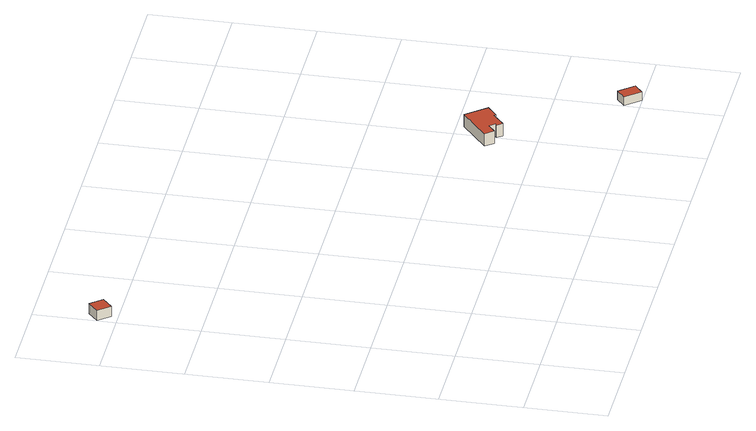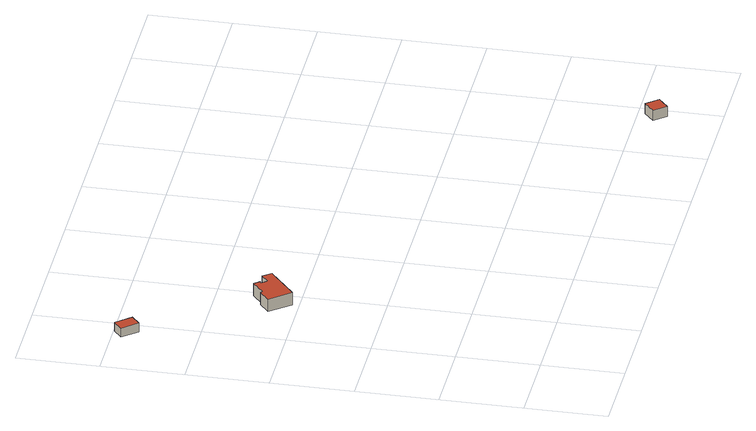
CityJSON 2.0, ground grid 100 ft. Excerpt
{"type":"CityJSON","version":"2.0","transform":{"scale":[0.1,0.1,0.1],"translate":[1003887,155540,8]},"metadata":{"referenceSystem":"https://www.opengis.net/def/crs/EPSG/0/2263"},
"CityObjects":{
"building1":{"type":"Building","attributes":{"name":"Bldg_2511003748","BIN":"3378124"},"geometry":[{"type":"MultiSurface","lod":"2","boundaries":[[[0,1,2,3]],[[4,5,6,7]],[[0,3,7,6]],[[1,0,6,5]],[[2,1,5,4]],[[3,2,4,7]]],"semantics":{"surfaces":[{"type":"RoofSurface","BIN":"3378124"},{"type":"GroundSurface"},{"type":"WallSurface"}],"values":[0,1,2,2,2,2]}}]},
"building2":{"type":"Building","attributes":{"name":"Bldg_2210005197","BIN":"3250100"},"geometry":[{"type":"MultiSurface","lod":"2","boundaries":[[[8,9,10,11,12,13,14,15,16,17]],[[18,19,20,21,22,23,24,25,26,27]],[[8,17,27,26]],[[9,8,26,25]],[[10,9,25,24]],[[11,10,24,23]],[[12,11,23,22]],[[13,12,22,21]],[[14,13,21,20]],[[15,14,20,19]],[[16,15,19,18]],[[17,16,18,27]]],"semantics":{"surfaces":[{"type":"RoofSurface","BIN":"3250100"},{"type":"GroundSurface"},{"type":"WallSurface"}],"values":[0,1,2,2,2,2,2,2,2,2,2,2]}}]},
"building3":{"type":"Building","attributes":{"name":"Bldg_2511006090","BIN":"3387537"},"geometry":[{"type":"MultiSurface","lod":"2","boundaries":[[[28,29,30,31]],[[32,33,34,35]],[[28,31,35,34]],[[29,28,34,33]],[[30,29,33,32]],[[31,30,32,35]]],"semantics":{"surfaces":[{"type":"RoofSurface","BIN":"3387537"},{"type":"GroundSurface"},{"type":"WallSurface"}],"values":[0,1,2,2,2,2]}}]}
},
"vertices":[
[143,5352,148],[3,5231,148],[127,5087,148],[268,5208,148],[127,5087,15],[3,5231,15],[143,5352,15],[268,5208,15],
[5191,1917,167],[4805,1597,167],[4887,1498,167],[4989,1583,167],[5043,1517,167],[5020,1498,167],[5073,1434,167],[5239,1572,167],[5257,1551,167],[5399,1668,167],[5257,1551,3],[5239,1572,3],[5073,1434,3],[5020,1498,3],[5043,1517,3],[4989,1583,3],[4887,1498,3],[4805,1597,3],[5191,1917,3],[5399,1668,3],
[6141,292,119],[6021,189,119],[6175,8,119],[6296,111,119],[6175,8,3],[6021,189,3],[6141,292,3],[6296,111,3]
]}
